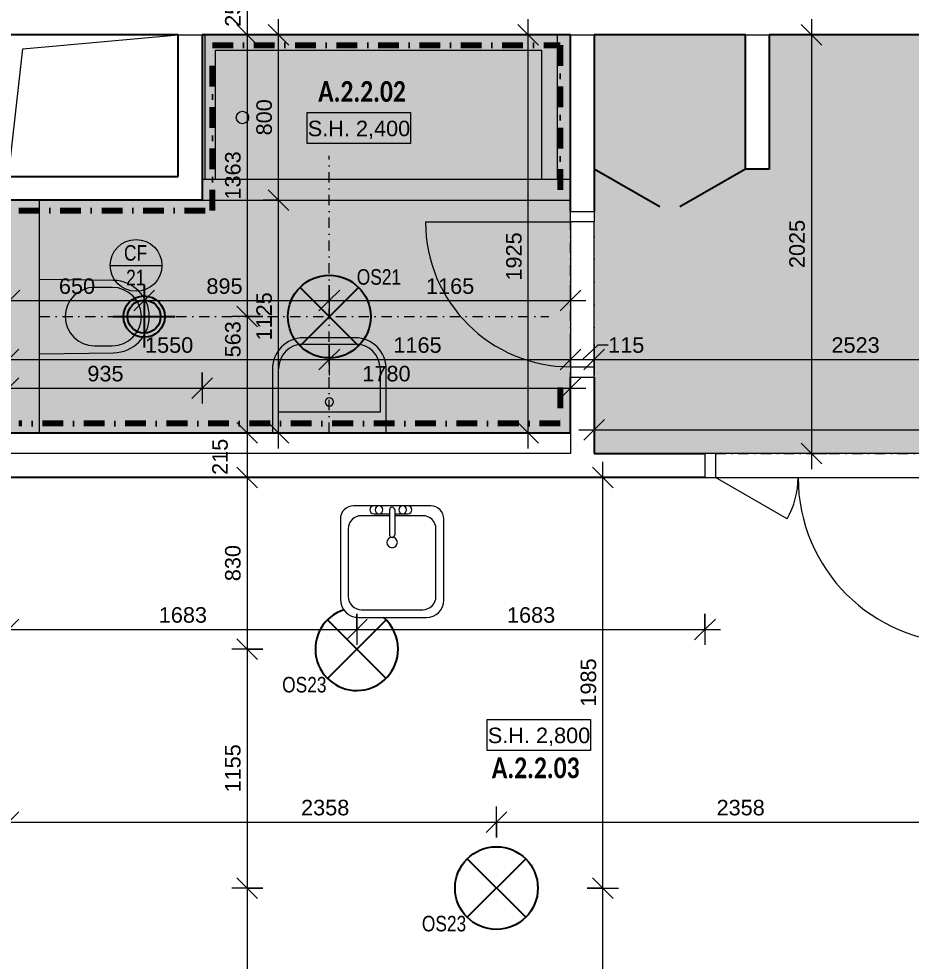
# Model space of a CAD drawing. Header units: millimetres. Extents: x -2015 to 46090, y -3604 to 14301.
# Drawn here: x 150 to 4461, y 2247 to 6802 of the extents above; entities that cross this region are included whole.
import ezdxf

# ---------------------------------------------------------------- set-up
doc = ezdxf.new("R2010")
doc.units = ezdxf.units.MM
for name, pattern in [('ABMV_DashDot_2_2mm-S0_6mm', [110, 50, -30, 0, -30]), ('HA_DashDot_2_2mm-S0_6mm', [110, 50, -30, 0, -30]), ('HA_DashDot_4mm-S1mm', [200, 100, -50, 0, -50])]:
    doc.linetypes.add(name, pattern=pattern)
for name, color, linetype, lineweight in [('-UNDERLAY_A-DETL-____-OTLN', 9, 'Continuous', 25), ('-UNDERLAY_A-GENM-____-OTLN', 9, 'Continuous', 9), ('-UNDERLAY_I-WALL-____-OTLN', 9, 'Continuous', 9), ('-UNDERLAY_P-SANR-FIXT-OTLN', 9, 'Continuous', 9), ('A-____-____-DIMS', 9, 'Continuous', 5), ('A-____-____-DIMS-50', 9, 'Continuous', 5), ('A-AREA-____-IDEN', 9, 'Continuous', 9), ('A-CLNG-____-IDEN', 9, 'Continuous', 9), ('A-CLNG-____-PATT', 9, 'Continuous', 9), ('A-DETL-____-OTLN', 9, 'Continuous', 25), ('A-DETL-GENF-OTLN', 9, 'Continuous', 9), ('A-DOOR-____-MCUT', 9, 'HA_DashDot_2_2mm-S0_6mm', 9), ('A-DOOR-____-OTLN', 9, 'Continuous', 9), ('A-DOOR-FRAM-OTLN', 9, 'Continuous', 9), ('A-GENM-____-OTLN', 9, 'Continuous', 9), ('A-WALL-____-MCUT', 9, 'Continuous', 9), ('E-LITE-EQPM-IDEN', 9, 'Continuous', 9), ('E-LITE-EQPM-OTLN', 9, 'Continuous', 9), ('G-____-____-DIMS', 9, 'Continuous', 5), ('I-WALL-____-MCUT', 9, 'Continuous', 25), ('M-HVAC-CDFF-OTLN', 9, 'Continuous', 9), ('P-SANR-FIXT-OTLN', 9, 'Continuous', 9)]:
    doc.layers.add(name, color=color, linetype=linetype, lineweight=lineweight)
doc.styles.add('Arial_1', font='arial.ttf', dxfattribs={"height": 75})
doc.styles.add('Arial_2', font='arial.ttf', dxfattribs={"width": 0.8, "height": 75})
doc.styles.add('Calibri_B', font='calibrib.ttf', dxfattribs={"width": 0.8, "height": 100})
doc.dimstyles.new('Inner_Dimensions', dxfattribs={"dimscale": 304.8, "dimtxt": 76.519455, "dimasz": 0.328084, "dimexe": 0.246063, "dimexo": 0.0625, "dimgap": 0.032808, "dimtad": 1, "dimdec": 0, "dimzin": 0, "dimdsep": 46, "dimtxsty": 'Arial_1', "dimblk1": 'OBLIQUE', "dimblk2": 'OBLIQUE', "dimsah": 1, "dimcen": 0.09, "dimdle": 0.246063, "dimazin": 0, "dimtfac": 1, "dimtdec": 4, "dimtix": 1, "dimtmove": 0, "dimatfit": 3, "dimfxl": 0.246063, "dimfxlon": 1, "dimtvp": 1, "dimtolj": 1, "dimtzin": 0, "dimlwd": 9, "dimlwe": 9, "dimarcsym": 2})
doc.dimstyles.new('Inner_Dimensions_1', dxfattribs={"dimscale": 304.8, "dimtxt": 76.519455, "dimasz": 0.328084, "dimexe": 0.246063, "dimexo": 0.0625, "dimgap": 0.032808, "dimtad": 1, "dimdec": 0, "dimzin": 0, "dimdsep": 46, "dimtxsty": 'Arial_1', "dimblk1": 'OBLIQUE', "dimblk2": 'OBLIQUE', "dimsah": 1, "dimcen": 0.09, "dimdle": 0.246063, "dimazin": 0, "dimtfac": 1, "dimtdec": 4, "dimtix": 1, "dimtmove": 2, "dimatfit": 3, "dimfxl": 0.246063, "dimfxlon": 1, "dimtvp": 1, "dimtolj": 1, "dimtzin": 0, "dimlwd": 9, "dimlwe": 9, "dimarcsym": 2})
doc.dimstyles.new('Inner_Dimensions_2', dxfattribs={"dimscale": 304.8, "dimtxt": 76.519455, "dimasz": 0.328084, "dimexe": 0.246063, "dimexo": 0.0625, "dimgap": 0.032808, "dimtad": 1, "dimdec": 0, "dimzin": 0, "dimdsep": 46, "dimtxsty": 'Arial_1', "dimblk1": 'OBLIQUE', "dimblk2": 'OBLIQUE', "dimsah": 1, "dimcen": 0.09, "dimdle": 0.246063, "dimazin": 0, "dimtfac": 1, "dimtdec": 4, "dimtix": 1, "dimtmove": 1, "dimatfit": 3, "dimfxl": 0.246063, "dimfxlon": 1, "dimtvp": 1, "dimtolj": 1, "dimtzin": 0, "dimlwd": 9, "dimlwe": 9, "dimarcsym": 2})

# ---------------------------------------------------------------- blocks, each defined once
blk = doc.blocks.new('ABMV_WashBasin_Generic - 550x460-V2-DSP_2NP-A')
at = {"layer": '-UNDERLAY_P-SANR-FIXT-OTLN', "color": 254}
for p, q in [((250, 510), (0, 510)), ((0, 480), (250, 480)), ((-150, 360), (-150, 50)), ((-120, 150), (-120, 360)), ((370, 360), (370, 150)), ((400, 50), (400, 360)), ((370, 150), (-120, 150)), ((-150, 50), (400, 50))]:
    blk.add_line(p, q, dxfattribs=at)
for centre, radius, start, end in [((0, 360), 150, 90, 180), ((250, 360), 150, 360, 90), ((0, 360), 120, 90, 180), ((250, 360), 120, 360, 90), ((125, 200), 20, 90, 270), ((125, 200), 20, 270, 90)]:
    blk.add_arc(centre, radius, start, end, dxfattribs=at)
blk = doc.blocks.new('ABMV_Toilet_WallHung - Default-1481197-DSP_2NP-A')
at = {"layer": '-UNDERLAY_A-GENM-____-OTLN'}
for p, q in [((-50, 432.3), (-54.6, 75)), ((-16.3, 426.2), (-16.3, 340.3)), ((266.3, 340.3), (266.3, 426.2)), ((304.6, 75), (300, 432.3))]:
    blk.add_line(p, q, dxfattribs=at)
for centre, radius, start, end in [((125, 430.1), 175, 0.7323, 179.2677), ((125, 426.2), 141.3, 0, 180), ((125, 340.3), 141.3, 180, 360)]:
    blk.add_arc(centre, radius, start, end, dxfattribs=at)
blk = doc.blocks.new('ABMV_Bathtub_Generic - 800x1700-1419995-DSP_2NP-A')
at = {"layer": '-UNDERLAY_P-SANR-FIXT-OTLN', "color": 254}
for p, q in [((0, 0), (0, 1700)), ((0, 1700), (700, 1700)), ((0, 1700), (700, 1700)), ((0, 1700), (0, 0)), ((75, 50), (75, 1625)), ((75, 1625), (700, 1625)), ((75, 1625), (700, 1625)), ((75, 50), (75, 1625)), ((700, 50), (75, 50)), ((700, 50), (75, 50)), ((700, 0), (0, 0)), ((700, 0), (0, 0))]:
    blk.add_line(p, q, dxfattribs=at)
blk.add_circle((400, 180), 30, dxfattribs=at)
blk = doc.blocks.new('HA_DR_Single_Swing_Solid - In_BJ_700x2100-2215784-DSP_2NP-A')
at = {"layer": 'A-DOOR-____-MCUT'}
for p, q in [((-350, 57.5), (350, 57.5)), ((-350, -57.5), (350, -57.5))]:
    blk.add_line(p, q, dxfattribs=at)
at = {"layer": 'A-DOOR-____-OTLN', "lineweight": 5}
blk.add_line((350, 757.5), (350, 57.5), dxfattribs=at)
blk.add_arc((350, 57.5), 700, 90, 180, dxfattribs=at)
at = {"layer": 'A-DOOR-FRAM-OTLN'}
for p, q in [((-400, 57.5), (-400, -57.5)), ((-350, 57.5), (-400, 57.5)), ((-350, 57.5), (-350, -57.5)), ((350, 57.5), (-350, 57.5)), ((350, -57.5), (350, 57.5)), ((350, 57.5), (400, 57.5)), ((400, 57.5), (400, -57.5)), ((-400, -57.5), (-350, -57.5)), ((-350, -57.5), (350, -57.5)), ((400, -57.5), (350, -57.5))]:
    blk.add_line(p, q, dxfattribs=at)
blk = doc.blocks.new('HA_DR_Double_Swing_Solid - In_BJ_1200x2100_800-2099675-DSP_2NP-A')
at = {"layer": 'A-DOOR-____-MCUT'}
for p, q in [((-600, 57.5), (600, 57.5)), ((-600, -57.5), (600, -57.5))]:
    blk.add_line(p, q, dxfattribs=at)
at = {"layer": 'A-DOOR-____-OTLN', "lineweight": 5}
for p, q in [((-253.6, -257.5), (-600, -57.5)), ((600, -857.5), (600, -57.5))]:
    blk.add_line(p, q, dxfattribs=at)
for centre, radius, start, end in [((-600, -57.5), 400, 330, 0), ((600, -57.5), 800, 180, 270)]:
    blk.add_arc(centre, radius, start, end, dxfattribs=at)
at = {"layer": 'A-DOOR-FRAM-OTLN'}
for p, q in [((-600, 57.5), (-650, 57.5)), ((-650, 57.5), (-650, -57.5)), ((600, 57.5), (-600, 57.5)), ((-600, 57.5), (-600, -57.5)), ((600, -57.5), (600, 57.5)), ((600, 57.5), (650, 57.5)), ((650, 57.5), (650, -57.5)), ((-650, -57.5), (-600, -57.5)), ((-600, -57.5), (600, -57.5)), ((650, -57.5), (600, -57.5))]:
    blk.add_line(p, q, dxfattribs=at)
blk = doc.blocks.new('HA_GM_Shaft_Rectangle - Default-2065164-DSP_2NP-A')
at = {"layer": 'A-DETL-GENF-OTLN'}
for p, q in [((68.5, -68.5), (820, 0)), ((0, -685), (68.5, -68.5))]:
    blk.add_line(p, q, dxfattribs=at)
at = {"layer": 'A-GENM-____-OTLN'}
for p, q in [((0, -685), (0, 0)), ((0, 0), (820, 0)), ((820, 0), (820, -685)), ((820, -685), (0, -685))]:
    blk.add_line(p, q, dxfattribs=at)
blk = doc.blocks.new('Skříňka se dřezem_ pravoúhlá - 500 x 440mm-1435733-DSP_2NP-A')
at = {"layer": 'P-SANR-FIXT-OTLN', "color": 8}
for p, q in [((202.2, 180.1), (-170.8, 180.1)), ((202.2, 180.1), (-170.8, 180.1)), ((91.9, 180.1), (-73.2, 180.1)), ((-73.2, 142), (3, 142)), ((3, 160.7), (3, 40.4)), ((28.4, 160.7), (28.4, 40.4)), ((28.4, 142), (91.9, 142)), ((-234.3, 116.6), (-234.3, -271)), ((-234.3, 116.6), (-234.3, -271)), ((3, 132.5), (-132.7, 132.5)), ((164.1, 132.5), (28.4, 132.5)), ((265.7, -275.5), (265.7, 116.6)), ((265.7, -275.5), (265.7, 116.6)), ((-196.2, 69), (-196.2, -258.3)), ((227.6, -258.3), (227.6, 69)), ((-145.4, -359.9), (181.3, -359.9)), ((-145.4, -359.9), (181.3, -359.9)), ((-132.7, -321.8), (164.1, -321.8))]:
    blk.add_line(p, q, dxfattribs=at)
for centre, radius, start, end in [((-170.8, 116.6), 63.5, 90, 180), ((-170.8, 116.6), 63.5, 90, 180), ((-73.2, 161.1), 19, 90, 270), ((-47.8, 161.1), 19, 360, 180), ((-47.8, 161.1), 19, 180, 0), ((15.7, 160.7), 12.7, 360, 180), ((66.5, 161.1), 19, 360, 180), ((66.5, 161.1), 19, 180, 360), ((91.9, 161.1), 19, 270, 90), ((202.2, 116.6), 63.5, 360, 90), ((202.2, 116.6), 63.5, 360, 90), ((-132.7, 69), 63.5, 90, 180), ((164.1, 69), 63.5, 0, 90), ((15.7, 3.2), 25.4, 360, 180), ((15.7, 3.2), 25.4, 180, 0), ((15.7, 40.4), 12.7, 180, 0), ((-145.4, -271), 88.9, 180, 270), ((-145.4, -271), 88.9, 180, 270), ((-132.7, -258.3), 63.5, 180, 270), ((164.1, -258.3), 63.5, 270, 0), ((181.3, -275.5), 84.4, 270, 0), ((181.3, -275.5), 84.4, 270, 0)]:
    blk.add_arc(centre, radius, start, end, dxfattribs=at)
blk = doc.blocks.new('HA_LF_GenericSymbol - OS23_pokoj-1621429-DSP_2NP-A')
at = {"layer": 'E-LITE-EQPM-OTLN', "color": 11, "lineweight": 25}
for p, q in [((141.4, 141.4), (-141.4, -141.4)), ((-141.4, 141.4), (141.4, -141.4))]:
    blk.add_line(p, q, dxfattribs=at)
for start, end in [(107.8341, 360), (360, 49.8598)]:
    blk.add_arc((0, 0), 200, start, end, dxfattribs=at)
blk = doc.blocks.new('HA_LF_GenericSymbol - OS21_KOUPELNY-2042398-DSP_2NP-A')
at = {"layer": 'E-LITE-EQPM-OTLN', "color": 11, "lineweight": 25}
for p, q in [((141.4, 141.4), (-141.4, -141.4)), ((-141.4, 141.4), (141.4, -141.4))]:
    blk.add_line(p, q, dxfattribs=at)
blk.add_circle((0, 0), 200, dxfattribs=at)
blk = doc.blocks.new('HA_LF_GenericSymbol - OS23_pokoj-V3-DSP_2NP-A')
at = {"layer": 'E-LITE-EQPM-OTLN', "color": 11, "lineweight": 25}
for p, q in [((141.4, 141.4), (-141.4, -141.4)), ((-141.4, 141.4), (141.4, -141.4))]:
    blk.add_line(p, q, dxfattribs=at)
blk.add_circle((0, 0), 200, dxfattribs=at)
blk = doc.blocks.new('HA_GM_Tiling_LineBased - Generic Tiles-2138655-DSP_2NP-A')
at = {"layer": 'A-GENM-____-OTLN', "linetype": 'HA_DashDot_4mm-S1mm', "lineweight": 80}
blk.add_line((50, -50), (225, -50), dxfattribs=at)
blk = doc.blocks.new('HA_GM_Tiling_LineBased - Generic Tiles-1740413-DSP_2NP-A')
at = {"layer": 'A-GENM-____-OTLN', "linetype": 'HA_DashDot_4mm-S1mm', "lineweight": 80}
blk.add_line((50, -50), (2665, -50), dxfattribs=at)
blk = doc.blocks.new('HA_GM_Tiling_LineBased - Generic Tiles-1741198-DSP_2NP-A')
at = {"layer": 'A-GENM-____-OTLN', "linetype": 'HA_DashDot_4mm-S1mm', "lineweight": 80}
blk.add_line((50, -50), (985, -50), dxfattribs=at)
blk = doc.blocks.new('HA_GM_Tiling_LineBased - Generic Tiles-1741282-DSP_2NP-A')
at = {"layer": 'A-GENM-____-OTLN', "linetype": 'HA_DashDot_4mm-S1mm', "lineweight": 80}
blk.add_line((-50, -50), (750, -50), dxfattribs=at)
blk = doc.blocks.new('HA_GM_Tiling_LineBased - Generic Tiles-1741283-DSP_2NP-A')
at = {"layer": 'A-GENM-____-OTLN', "linetype": 'HA_DashDot_4mm-S1mm', "lineweight": 80}
blk.add_line((50, -50), (1730, -50), dxfattribs=at)
blk = doc.blocks.new('HA_GM_Tiling_LineBased - Generic Tiles-1741284-DSP_2NP-A')
at = {"layer": 'A-GENM-____-OTLN', "linetype": 'HA_DashDot_4mm-S1mm', "lineweight": 80}
blk.add_line((50, -50), (805, -50), dxfattribs=at)
blk = doc.blocks.new('HA_VZT_GenericSymbol - Default-2029965-DSP_2NP-A')
at = {"layer": 'M-HVAC-CDFF-OTLN', "color": 92, "lineweight": 25}
for p, q in [((0, 150), (0, -150)), ((-150, 0), (150, 0))]:
    blk.add_line(p, q, dxfattribs=at)
for radius in [100, 80]:
    blk.add_circle((0, 0), radius, dxfattribs=at)
blk = doc.blocks.new('DIMBLOCK1-DSP_2NP-A')
at = {"layer": 'A-____-____-DIMS-50', "lineweight": 9}
for p, q in [((100, 5230.1), (100, 5080.1)), ((100, 5155.1), (100, 5230.1)), ((100, 5155.1), (150, 5205.1)), ((1650, 5230.1), (1650, 5080.1)), ((1650, 5155.1), (1650, 5230.1)), ((1650, 5155.1), (1700, 5205.1)), ((25, 5155.1), (1650, 5155.1)), ((100, 5155.1), (50, 5105.1)), ((1650, 5155.1), (1600, 5105.1))]:
    blk.add_line(p, q, dxfattribs=at)
at = {"layer": 'A-____-____-DIMS-50', "color": 0, "lineweight": 9, "insert": (759.6, 5262.5), "char_height": 75, "width": 276.883, "attachment_point": 1, "line_spacing_factor": 0.941778, "style": 'Arial_1'}
blk.add_mtext('1550', dxfattribs=at)
blk = doc.blocks.new('_Oblique')
at = {"color": 0, "linetype": 'ByBlock', "lineweight": -2}
blk.add_line((-0.5, -0.5), (0.5, 0.5), dxfattribs=at)
blk = doc.blocks.new('DIMBLOCK2-DSP_2NP-A')
at = {"layer": 'A-____-____-DIMS-50', "lineweight": 9}
for p, q in [((1650, 5230.1), (1650, 5080.1)), ((1650, 5155.1), (1650, 5230.1)), ((1650, 5155.1), (1700, 5205.1)), ((2815, 5230.1), (2815, 5080.1)), ((2815, 5155.1), (2815, 5230.1)), ((2815, 5155.1), (2865, 5205.1)), ((1650, 5155.1), (1600, 5105.1)), ((1650, 5155.1), (2815, 5155.1)), ((2815, 5155.1), (2765, 5105.1))]:
    blk.add_line(p, q, dxfattribs=at)
at = {"layer": 'A-____-____-DIMS-50', "color": 0, "lineweight": 9, "insert": (1959.5, 5262.5), "char_height": 75, "width": 276.883, "attachment_point": 1, "line_spacing_factor": 0.941778, "style": 'Arial_1'}
blk.add_mtext('1165', dxfattribs=at)
blk = doc.blocks.new('DIMBLOCK3-DSP_2NP-A')
at = {"layer": 'A-____-____-DIMS-50', "lineweight": 9}
for p, q in [((2815, 5230.1), (2815, 5080.1)), ((2815, 5155.1), (2815, 5230.1)), ((2815, 5155.1), (2865, 5205.1)), ((2947, 5224), (2872.5, 5155.1)), ((2930, 5230.1), (2930, 5080.1)), ((2930, 5155.1), (2930, 5230.1)), ((2930, 5155.1), (2980, 5205.1)), ((2997, 5224), (2947, 5224)), ((2815, 5155.1), (2765, 5105.1)), ((2815, 5155.1), (2930, 5155.1)), ((2930, 5155.1), (2880, 5105.1))]:
    blk.add_line(p, q, dxfattribs=at)
at = {"layer": 'A-____-____-DIMS-50', "color": 0, "lineweight": 9, "insert": (2997, 5262.5), "char_height": 75, "width": 207.662, "attachment_point": 1, "line_spacing_factor": 0.941778, "style": 'Arial_1'}
blk.add_mtext('115', dxfattribs=at)
blk = doc.blocks.new('DIMBLOCK4-DSP_2NP-A')
at = {"layer": 'A-____-____-DIMS-50', "lineweight": 9}
for p, q in [((2930, 5230.1), (2930, 5080.1)), ((2930, 5155.1), (2930, 5230.1)), ((2930, 5155.1), (2980, 5205.1)), ((5452.5, 5230.1), (5452.5, 5080.1)), ((5452.5, 5155.1), (5452.5, 5230.1)), ((5452.5, 5155.1), (5502.5, 5205.1)), ((2930, 5155.1), (2880, 5105.1)), ((2930, 5155.1), (5452.5, 5155.1)), ((5452.5, 5155.1), (5402.5, 5105.1))]:
    blk.add_line(p, q, dxfattribs=at)
at = {"layer": 'A-____-____-DIMS-50', "color": 0, "lineweight": 9, "insert": (4075.9, 5262.5), "char_height": 75, "width": 276.883, "attachment_point": 1, "line_spacing_factor": 0.941778, "style": 'Arial_1'}
blk.add_mtext('2523', dxfattribs=at)
blk = doc.blocks.new('DIMBLOCK17-DSP_2NP-A')
at = {"layer": 'A-____-____-DIMS-50', "lineweight": 9}
for p, q in [((1253.4, 6975), (1203.4, 7025)), ((1328.4, 6975), (1178.4, 6975)), ((1253.4, 6975), (1253.4, 6725)), ((1253.4, 6975), (1303.4, 6925)), ((1253.4, 6975), (1328.4, 6975)), ((1253.4, 6725), (1203.4, 6775)), ((1328.4, 6725), (1178.4, 6725)), ((1253.4, 6725), (1303.4, 6675)), ((1253.4, 6725), (1328.4, 6725))]:
    blk.add_line(p, q, dxfattribs=at)
at = {"layer": 'A-____-____-DIMS-50', "color": 0, "lineweight": 9, "insert": (1146.1, 6763.5), "char_height": 75, "width": 207.662, "attachment_point": 1, "rotation": 90, "line_spacing_factor": 0.941778, "style": 'Arial_1'}
blk.add_mtext('250', dxfattribs=at)
blk = doc.blocks.new('DIMBLOCK18-DSP_2NP-A')
at = {"layer": 'A-____-____-DIMS-50', "lineweight": 9}
for p, q in [((1253.4, 6725), (1203.4, 6775)), ((1328.4, 6725), (1178.4, 6725)), ((1253.4, 6725), (1253.4, 5362.5)), ((1253.4, 6725), (1303.4, 6675)), ((1253.4, 6725), (1328.4, 6725)), ((1253.4, 5362.5), (1203.4, 5412.5)), ((1328.4, 5362.5), (1178.4, 5362.5)), ((1253.4, 5362.5), (1303.4, 5312.5)), ((1253.4, 5362.5), (1328.4, 5362.5))]:
    blk.add_line(p, q, dxfattribs=at)
at = {"layer": 'A-____-____-DIMS-50', "color": 0, "lineweight": 9, "insert": (1146.1, 5928.4), "char_height": 75, "width": 276.883, "attachment_point": 1, "rotation": 90, "line_spacing_factor": 0.941778, "style": 'Arial_1'}
blk.add_mtext('1363', dxfattribs=at)
blk = doc.blocks.new('DIMBLOCK19-DSP_2NP-A')
at = {"layer": 'A-____-____-DIMS-50', "lineweight": 9}
for p, q in [((1253.4, 5362.5), (1203.4, 5412.5)), ((1328.4, 5362.5), (1178.4, 5362.5)), ((1253.4, 5362.5), (1253.4, 4800)), ((1253.4, 5362.5), (1303.4, 5312.5)), ((1253.4, 5362.5), (1328.4, 5362.5)), ((1253.4, 4800), (1203.4, 4850)), ((1328.4, 4800), (1178.4, 4800)), ((1253.4, 4800), (1303.4, 4750)), ((1253.4, 4800), (1328.4, 4800))]:
    blk.add_line(p, q, dxfattribs=at)
at = {"layer": 'A-____-____-DIMS-50', "color": 0, "lineweight": 9, "insert": (1146.1, 5165.6), "char_height": 75, "width": 207.662, "attachment_point": 1, "rotation": 90, "line_spacing_factor": 0.941778, "style": 'Arial_1'}
blk.add_mtext('563', dxfattribs=at)
blk = doc.blocks.new('DIMBLOCK20-DSP_2NP-A')
at = {"layer": 'A-____-____-DIMS-50', "lineweight": 9}
for p, q in [((1253.4, 4800), (1203.4, 4850)), ((1328.4, 4800), (1178.4, 4800)), ((1253.4, 4800), (1253.4, 4585)), ((1253.4, 4800), (1303.4, 4750)), ((1253.4, 4800), (1328.4, 4800)), ((1253.4, 4585), (1203.4, 4635)), ((1328.4, 4585), (1178.4, 4585)), ((1253.4, 4585), (1303.4, 4535)), ((1253.4, 4585), (1328.4, 4585))]:
    blk.add_line(p, q, dxfattribs=at)
at = {"layer": 'A-____-____-DIMS-50', "color": 0, "lineweight": 9, "insert": (1084.1, 4597.2), "char_height": 75, "width": 207.662, "attachment_point": 1, "rotation": 90, "line_spacing_factor": 0.941778, "style": 'Arial_1'}
blk.add_mtext('215', dxfattribs=at)
blk = doc.blocks.new('DIMBLOCK21-DSP_2NP-A')
at = {"layer": 'A-____-____-DIMS-50', "lineweight": 9}
for p, q in [((1253.4, 4585), (1203.4, 4635)), ((1328.4, 4585), (1178.4, 4585)), ((1253.4, 4585), (1253.4, 3755)), ((1253.4, 4585), (1303.4, 4535)), ((1253.4, 4585), (1328.4, 4585)), ((1253.4, 3755), (1203.4, 3805)), ((1328.4, 3755), (1178.4, 3755)), ((1253.4, 3755), (1303.4, 3705)), ((1253.4, 3755), (1328.4, 3755))]:
    blk.add_line(p, q, dxfattribs=at)
at = {"layer": 'A-____-____-DIMS-50', "color": 0, "lineweight": 9, "insert": (1146.1, 4083.5), "char_height": 75, "width": 207.662, "attachment_point": 1, "rotation": 90, "line_spacing_factor": 0.941778, "style": 'Arial_1'}
blk.add_mtext('830', dxfattribs=at)
blk = doc.blocks.new('DIMBLOCK22-DSP_2NP-A')
at = {"layer": 'A-____-____-DIMS-50', "lineweight": 9}
for p, q in [((1253.4, 3755), (1203.4, 3805)), ((1328.4, 3755), (1178.4, 3755)), ((1253.4, 3755), (1253.4, 2600)), ((1253.4, 3755), (1303.4, 3705)), ((1253.4, 3755), (1328.4, 3755)), ((1253.4, 2600), (1203.4, 2650)), ((1328.4, 2600), (1178.4, 2600)), ((1253.4, 2600), (1303.4, 2550)), ((1253.4, 2600), (1328.4, 2600))]:
    blk.add_line(p, q, dxfattribs=at)
at = {"layer": 'A-____-____-DIMS-50', "color": 0, "lineweight": 9, "insert": (1146.1, 3062.1), "char_height": 75, "width": 276.883, "attachment_point": 1, "rotation": 90, "line_spacing_factor": 0.941778, "style": 'Arial_1'}
blk.add_mtext('1155', dxfattribs=at)
blk = doc.blocks.new('DIMBLOCK23-DSP_2NP-A')
at = {"layer": 'A-____-____-DIMS-50', "lineweight": 9}
for p, q in [((1253.4, 2600), (1203.4, 2650)), ((1328.4, 2600), (1178.4, 2600)), ((1253.4, 2600), (1253.4, 775)), ((1253.4, 2600), (1303.4, 2550)), ((1253.4, 2600), (1328.4, 2600)), ((1253.4, 850), (1203.4, 900)), ((1328.4, 850), (1178.4, 850)), ((1253.4, 850), (1303.4, 800)), ((1253.4, 850), (1328.4, 850))]:
    blk.add_line(p, q, dxfattribs=at)
at = {"layer": 'A-____-____-DIMS-50', "color": 0, "lineweight": 9, "insert": (1034.6, 1609.6), "char_height": 75, "width": 276.883, "attachment_point": 1, "rotation": 90, "line_spacing_factor": 0.941778, "style": 'Arial_1'}
blk.add_mtext('1750', dxfattribs=at)
blk = doc.blocks.new('DIMBLOCK58-DSP_2NP-A')
at = {"layer": 'A-____-____-DIMS-50', "lineweight": 9}
for p, q in [((100, 2994.1), (100, 2844.1)), ((100, 2919.1), (100, 2994.1)), ((100, 2919.1), (150, 2969.1)), ((2457.5, 2844.1), (2457.5, 2994.1)), ((2457.5, 2919.1), (2507.5, 2969.1)), ((25, 2919.1), (2457.5, 2919.1)), ((100, 2919.1), (50, 2869.1)), ((2457.5, 2919.1), (2407.5, 2869.1)), ((2457.5, 2919.1), (2457.5, 2844.1))]:
    blk.add_line(p, q, dxfattribs=at)
at = {"layer": 'A-____-____-DIMS-50', "color": 0, "lineweight": 9, "insert": (1513.4, 3026.5), "char_height": 75, "width": 276.883, "attachment_point": 1, "line_spacing_factor": 0.941778, "style": 'Arial_1'}
blk.add_mtext('2358', dxfattribs=at)
blk = doc.blocks.new('DIMBLOCK59-DSP_2NP-A')
at = {"layer": 'A-____-____-DIMS-50', "lineweight": 9}
for p, q in [((2457.5, 2844.1), (2457.5, 2994.1)), ((2457.5, 2919.1), (2507.5, 2969.1)), ((4815, 2994.1), (4815, 2844.1)), ((4815, 2919.1), (4815, 2994.1)), ((4815, 2919.1), (4865, 2969.1)), ((2457.5, 2919.1), (2407.5, 2869.1)), ((2457.5, 2919.1), (4815, 2919.1)), ((2457.5, 2919.1), (2457.5, 2844.1)), ((4815, 2919.1), (4765, 2869.1))]:
    blk.add_line(p, q, dxfattribs=at)
at = {"layer": 'A-____-____-DIMS-50', "color": 0, "lineweight": 9, "insert": (3520.9, 3026.5), "char_height": 75, "width": 276.883, "attachment_point": 1, "line_spacing_factor": 0.941778, "style": 'Arial_1'}
blk.add_mtext('2358', dxfattribs=at)
blk = doc.blocks.new('Spot Elevations - Generic-448778-DSP_2NP-A')
at = {"layer": 'G-____-____-DIMS', "lineweight": 9}
for p, q in [((-5, 0), (-5, 3)), ((-5, 3), (5, 3)), ((5, 3), (5, 0)), ((5, 0), (-5, 0))]:
    blk.add_line(p, q, dxfattribs=at)
blk = doc.blocks.new('HA_Tag_Ceiling - Group _ Type Mark-1591810-DSP_2NP-A')
at = {"layer": 'A-CLNG-____-IDEN'}
blk.add_line((-2.5, 0), (2.5, 0), dxfattribs=at)
blk.add_circle((0, 0), 2.5, dxfattribs=at)
blk = doc.blocks.new('DIMBLOCK132-DSP_2NP-A')
at = {"layer": 'A-____-____-DIMS-50', "lineweight": 9}
for p, q in [((100, 3925.4), (100, 3775.4)), ((100, 3850.4), (100, 3925.4)), ((1782.5, 3925.4), (1782.5, 3775.4)), ((1782.5, 3850.4), (1782.5, 3925.4)), ((100, 3850.4), (150, 3900.4)), ((1782.5, 3850.4), (1832.5, 3900.4)), ((25, 3850.4), (1782.5, 3850.4)), ((100, 3850.4), (50, 3800.4)), ((1782.5, 3850.4), (1732.5, 3800.4))]:
    blk.add_line(p, q, dxfattribs=at)
at = {"layer": 'A-____-____-DIMS-50', "color": 0, "lineweight": 9, "insert": (825.9, 3957.8), "char_height": 75, "width": 276.883, "attachment_point": 1, "line_spacing_factor": 0.941778, "style": 'Arial_1'}
blk.add_mtext('1683', dxfattribs=at)
blk = doc.blocks.new('DIMBLOCK133-DSP_2NP-A')
at = {"layer": 'A-____-____-DIMS-50', "lineweight": 9}
for p, q in [((1782.5, 3925.4), (1782.5, 3775.4)), ((1782.5, 3850.4), (1782.5, 3925.4)), ((3465, 3925.4), (3465, 3775.4)), ((3465, 3850.4), (3465, 3925.4)), ((1782.5, 3850.4), (1832.5, 3900.4)), ((3465, 3850.4), (3515, 3900.4)), ((1782.5, 3850.4), (1732.5, 3800.4)), ((1782.5, 3850.4), (3540, 3850.4)), ((3465, 3850.4), (3415, 3800.4))]:
    blk.add_line(p, q, dxfattribs=at)
at = {"layer": 'A-____-____-DIMS-50', "color": 0, "lineweight": 9, "insert": (2508.4, 3957.8), "char_height": 75, "width": 276.883, "attachment_point": 1, "line_spacing_factor": 0.941778, "style": 'Arial_1'}
blk.add_mtext('1683', dxfattribs=at)
blk = doc.blocks.new('DIMBLOCK134-DSP_2NP-A')
at = {"layer": 'A-____-____-DIMS-50', "lineweight": 9}
for p, q in [((105, 5515), (105, 5365)), ((105, 5440), (105, 5515)), ((755, 5515), (755, 5365)), ((755, 5440), (755, 5515)), ((105, 5440), (155, 5490)), ((755, 5440), (805, 5490)), ((30, 5440), (755, 5440)), ((105, 5440), (55, 5390)), ((755, 5440), (705, 5390))]:
    blk.add_line(p, q, dxfattribs=at)
at = {"layer": 'A-____-____-DIMS-50', "color": 0, "lineweight": 9, "insert": (343.5, 5547.4), "char_height": 75, "width": 207.662, "attachment_point": 1, "line_spacing_factor": 0.941778, "style": 'Arial_1'}
blk.add_mtext('650', dxfattribs=at)
blk = doc.blocks.new('DIMBLOCK135-DSP_2NP-A')
at = {"layer": 'A-____-____-DIMS-50', "lineweight": 9}
for p, q in [((755, 5515), (755, 5365)), ((755, 5440), (755, 5515)), ((1650, 5515), (1650, 5365)), ((1650, 5440), (1650, 5515)), ((755, 5440), (805, 5490)), ((1650, 5440), (1700, 5490)), ((755, 5440), (705, 5390)), ((755, 5440), (1650, 5440)), ((1650, 5440), (1600, 5390))]:
    blk.add_line(p, q, dxfattribs=at)
at = {"layer": 'A-____-____-DIMS-50', "color": 0, "lineweight": 9, "insert": (1056.2, 5547.4), "char_height": 75, "width": 207.662, "attachment_point": 1, "line_spacing_factor": 0.941778, "style": 'Arial_1'}
blk.add_mtext('895', dxfattribs=at)
blk = doc.blocks.new('DIMBLOCK136-DSP_2NP-A')
at = {"layer": 'A-____-____-DIMS-50', "lineweight": 9}
for p, q in [((1650, 5515), (1650, 5365)), ((1650, 5440), (1650, 5515)), ((2815, 5515), (2815, 5365)), ((2815, 5440), (2815, 5515)), ((1650, 5440), (1700, 5490)), ((2815, 5440), (2865, 5490)), ((1650, 5440), (1600, 5390)), ((1650, 5440), (2890, 5440)), ((2815, 5440), (2765, 5390))]:
    blk.add_line(p, q, dxfattribs=at)
at = {"layer": 'A-____-____-DIMS-50', "color": 0, "lineweight": 9, "insert": (2117.1, 5547.4), "char_height": 75, "width": 276.883, "attachment_point": 1, "line_spacing_factor": 0.941778, "style": 'Arial_1'}
blk.add_mtext('1165', dxfattribs=at)
blk = doc.blocks.new('DIMBLOCK137-DSP_2NP-A')
at = {"layer": 'A-____-____-DIMS-50', "lineweight": 9}
for p, q in [((2971.5, 2600), (2921.5, 2650)), ((2896.5, 2600), (3046.5, 2600)), ((2971.5, 2600), (2896.5, 2600)), ((2971.5, 775), (2971.5, 2600)), ((2971.5, 2600), (3021.5, 2550)), ((2971.5, 850), (2921.5, 900)), ((2896.5, 850), (3046.5, 850)), ((2971.5, 850), (2896.5, 850)), ((2971.5, 850), (3021.5, 800))]:
    blk.add_line(p, q, dxfattribs=at)
at = {"layer": 'A-____-____-DIMS-50', "color": 0, "lineweight": 9, "insert": (2864.1, 1609.6), "char_height": 75, "width": 276.883, "attachment_point": 1, "rotation": 90, "line_spacing_factor": 0.941778, "style": 'Arial_1'}
blk.add_mtext('1750', dxfattribs=at)
blk = doc.blocks.new('DIMBLOCK138-DSP_2NP-A')
at = {"layer": 'A-____-____-DIMS-50', "lineweight": 9}
for p, q in [((2971.5, 2600), (2971.5, 4660)), ((2971.5, 4585), (2921.5, 4635)), ((2896.5, 4585), (3046.5, 4585)), ((2971.5, 4585), (2896.5, 4585)), ((2971.5, 4585), (3021.5, 4535)), ((2971.5, 2600), (2921.5, 2650)), ((2896.5, 2600), (3046.5, 2600)), ((2971.5, 2600), (2896.5, 2600)), ((2971.5, 2600), (3021.5, 2550))]:
    blk.add_line(p, q, dxfattribs=at)
at = {"layer": 'A-____-____-DIMS-50', "color": 0, "lineweight": 9, "insert": (2864.1, 3477.1), "char_height": 75, "width": 276.883, "attachment_point": 1, "rotation": 90, "line_spacing_factor": 0.941778, "style": 'Arial_1'}
blk.add_mtext('1985', dxfattribs=at)
blk = doc.blocks.new('DIMBLOCK156-DSP_2NP-A')
at = {"layer": 'A-____-____-DIMS-50', "lineweight": 9}
for p, q in [((100, 5092.1), (100, 4942.1)), ((100, 5017.1), (100, 5092.1)), ((100, 5017.1), (150, 5067.1)), ((1035, 5092.1), (1035, 4942.1)), ((1035, 5017.1), (1035, 5092.1)), ((1035, 5017.1), (1085, 5067.1)), ((25, 5017.1), (1035, 5017.1)), ((100, 5017.1), (50, 4967.1)), ((1035, 5017.1), (985, 4967.1))]:
    blk.add_line(p, q, dxfattribs=at)
at = {"layer": 'A-____-____-DIMS-50', "color": 0, "lineweight": 9, "insert": (481, 5124.5), "char_height": 75, "width": 207.662, "attachment_point": 1, "line_spacing_factor": 0.941778, "style": 'Arial_1'}
blk.add_mtext('935', dxfattribs=at)
blk = doc.blocks.new('DIMBLOCK157-DSP_2NP-A')
at = {"layer": 'A-____-____-DIMS-50', "lineweight": 9}
for p, q in [((1035, 5092.1), (1035, 4942.1)), ((1035, 5017.1), (1035, 5092.1)), ((1035, 5017.1), (1085, 5067.1)), ((2815, 5092.1), (2815, 4942.1)), ((2815, 5017.1), (2815, 5092.1)), ((2815, 5017.1), (2865, 5067.1)), ((1035, 5017.1), (985, 4967.1)), ((1035, 5017.1), (2890, 5017.1)), ((2815, 5017.1), (2765, 4967.1))]:
    blk.add_line(p, q, dxfattribs=at)
at = {"layer": 'A-____-____-DIMS-50', "color": 0, "lineweight": 9, "insert": (1809.6, 5124.5), "char_height": 75, "width": 276.883, "attachment_point": 1, "line_spacing_factor": 0.941778, "style": 'Arial_1'}
blk.add_mtext('1780', dxfattribs=at)
blk = doc.blocks.new('DIMBLOCK158-DSP_2NP-A')
at = {"layer": 'A-____-____-DIMS-50', "lineweight": 9}
for p, q in [((2611.4, 4725), (2611.4, 6800)), ((2611.4, 6725), (2561.4, 6775)), ((2536.4, 6725), (2686.4, 6725)), ((2611.4, 6725), (2536.4, 6725)), ((2611.4, 6725), (2661.4, 6675)), ((2611.4, 4800), (2561.4, 4850)), ((2536.4, 4800), (2686.4, 4800)), ((2611.4, 4800), (2536.4, 4800)), ((2611.4, 4800), (2661.4, 4750))]:
    blk.add_line(p, q, dxfattribs=at)
at = {"layer": 'A-____-____-DIMS-50', "color": 0, "lineweight": 9, "insert": (2504, 5536.7), "char_height": 75, "width": 276.883, "attachment_point": 1, "rotation": 90, "line_spacing_factor": 0.941778, "style": 'Arial_1'}
blk.add_mtext('1925', dxfattribs=at)
blk = doc.blocks.new('DIMBLOCK159-DSP_2NP-A')
at = {"layer": 'A-____-____-DIMS-50', "lineweight": 9}
for p, q in [((1404.7, 5925), (1354.7, 5975)), ((1329.7, 5925), (1479.7, 5925)), ((1404.7, 5925), (1329.7, 5925)), ((1404.7, 4725), (1404.7, 5925)), ((1404.7, 5925), (1454.7, 5875)), ((1404.7, 4800), (1354.7, 4850)), ((1329.7, 4800), (1479.7, 4800)), ((1404.7, 4800), (1329.7, 4800)), ((1404.7, 4800), (1454.7, 4750))]:
    blk.add_line(p, q, dxfattribs=at)
at = {"layer": 'A-____-____-DIMS-50', "color": 0, "lineweight": 9, "insert": (1297.3, 5247.1), "char_height": 75, "width": 276.883, "attachment_point": 1, "rotation": 90, "line_spacing_factor": 0.941778, "style": 'Arial_1'}
blk.add_mtext('1125', dxfattribs=at)
blk = doc.blocks.new('DIMBLOCK160-DSP_2NP-A')
at = {"layer": 'A-____-____-DIMS-50', "lineweight": 9}
for p, q in [((1404.7, 5925), (1404.7, 6800)), ((1404.7, 6725), (1354.7, 6775)), ((1329.7, 6725), (1479.7, 6725)), ((1404.7, 6725), (1329.7, 6725)), ((1404.7, 6725), (1454.7, 6675)), ((1404.7, 5925), (1354.7, 5975)), ((1329.7, 5925), (1479.7, 5925)), ((1404.7, 5925), (1329.7, 5925)), ((1404.7, 5925), (1454.7, 5875))]:
    blk.add_line(p, q, dxfattribs=at)
at = {"layer": 'A-____-____-DIMS-50', "color": 0, "lineweight": 9, "insert": (1297.3, 6238.5), "char_height": 75, "width": 207.662, "attachment_point": 1, "rotation": 90, "line_spacing_factor": 0.941778, "style": 'Arial_1'}
blk.add_mtext('800', dxfattribs=at)
blk = doc.blocks.new('DIMBLOCK161-DSP_2NP-A')
at = {"layer": 'A-____-____-DIMS-50', "lineweight": 9}
for p, q in [((2930, 4890.9), (2930, 4740.9)), ((2930, 4815.9), (2930, 4890.9)), ((7975, 4890.9), (7975, 4740.9)), ((7975, 4815.9), (7975, 4890.9)), ((2930, 4815.9), (2980, 4865.9)), ((7975, 4815.9), (8025, 4865.9)), ((2855, 4815.9), (8050, 4815.9)), ((2930, 4815.9), (2880, 4765.9)), ((7975, 4815.9), (7925, 4765.9))]:
    blk.add_line(p, q, dxfattribs=at)
at = {"layer": 'A-____-____-DIMS-50', "color": 0, "lineweight": 9, "insert": (5337.1, 4923.2), "char_height": 75, "width": 276.883, "attachment_point": 1, "line_spacing_factor": 0.941778, "style": 'Arial_1'}
blk.add_mtext('5045', dxfattribs=at)
blk = doc.blocks.new('DIMBLOCK162-DSP_2NP-A')
at = {"layer": 'A-____-____-DIMS-50', "lineweight": 9}
for p, q in [((3979.5, 6800), (3979.5, 4625)), ((3979.5, 6725), (3929.5, 6775)), ((4054.5, 6725), (3904.5, 6725)), ((3979.5, 6725), (4029.5, 6675)), ((3979.5, 6725), (4054.5, 6725)), ((3979.5, 4700), (3929.5, 4750)), ((4054.5, 4700), (3904.5, 4700)), ((3979.5, 4700), (4029.5, 4650)), ((3979.5, 4700), (4054.5, 4700))]:
    blk.add_line(p, q, dxfattribs=at)
at = {"layer": 'A-____-____-DIMS-50', "color": 0, "lineweight": 9, "insert": (3872.2, 5597.1), "char_height": 75, "width": 276.883, "attachment_point": 1, "rotation": 90, "line_spacing_factor": 0.941778, "style": 'Arial_1'}
blk.add_mtext('2025', dxfattribs=at)

msp = doc.modelspace()

# ---------------------------------------------------------------- hatches: boundary and pattern name
at = {"layer": 'A-CLNG-____-PATT', "lineweight": 5}
msp.add_hatch(color=256, dxfattribs=at).paths.add_polyline_path([(2815, 4800), (2815, 6725), (1035, 6725), (1035, 5925), (100, 5925), (100, 4800), (2006.7, 4800)])
h = msp.add_hatch(color=256, dxfattribs=at)
h.paths.add_polyline_path([(7975, 4700), (7975, 6725), (6575, 6725), (6575, 6075), (6460, 6075), (6460, 6725), (3775, 6725), (3775, 6075), (3660, 6075), (3660, 6725), (2930, 6725), (2930, 4700), (7967.3, 4700)])
h.paths.add_polyline_path([(5935.1, 5367.5), (5929.9, 5368.2), (5925.1, 5370.2), (5921, 5373.4), (5917.8, 5377.5), (5915.8, 5382.3), (5915.1, 5387.5), (5915.8, 5392.7), (5917.8, 5397.5), (5921, 5401.6), (5925.1, 5404.8), (5929.9, 5406.8), (5935.1, 5407.5), (5940.3, 5406.8), (5945.1, 5404.8), (5949.2, 5401.6), (5952.4, 5397.5), (5954.4, 5392.7), (5955.1, 5387.5), (5954.4, 5382.3), (5952.4, 5377.5), (5949.2, 5373.4), (5945.1, 5370.2), (5940.3, 5368.2)])

# ---------------------------------------------------------------- linework, layer by layer
at = {"layer": '-UNDERLAY_A-DETL-____-OTLN'}
for p, q in [((3246.1, 5892.5), (2930, 6075)), ((3660, 6075), (3343.9, 5892.5))]:
    msp.add_line(p, q, dxfattribs=at)
at = {"layer": '-UNDERLAY_I-WALL-____-OTLN'}
for p, q in [((2815, 6025), (1035, 6025)), ((250, 4800), (250, 5925)), ((1035, 5925), (2815, 5925))]:
    msp.add_line(p, q, dxfattribs=at)
at = {"layer": 'A-DETL-____-OTLN', "linetype": 'ABMV_DashDot_2_2mm-S0_6mm', "lineweight": 5}
for p, q in [((1650, 4800), (1650, 6140)), ((250, 5362.5), (2710, 5362.5))]:
    msp.add_line(p, q, dxfattribs=at)
at = {"layer": 'A-WALL-____-MCUT'}
for p, q in [((920, 6725), (1035, 6725)), ((2815, 6725), (2930, 6725)), ((3660, 6725), (3775, 6725)), ((2815, 4800), (2815, 4700)), ((2815, 4700), (100, 4700))]:
    msp.add_line(p, q, dxfattribs=at)
at = {"layer": 'I-WALL-____-MCUT'}
for p, q in [((920, 6725), (100, 6725)), ((920, 6040), (920, 6725)), ((2815, 6725), (1035, 6725)), ((1035, 6725), (1035, 5925)), ((2815, 5870), (2815, 6725)), ((3660, 6725), (2930, 6725)), ((2930, 6725), (2930, 5870)), ((3660, 6075), (3660, 6725)), ((6460, 6725), (3775, 6725)), ((3775, 6725), (3775, 6075)), ((3775, 6075), (3660, 6075)), ((100, 6040), (920, 6040)), ((1035, 5925), (100, 5925)), ((2815, 4800), (2815, 5070)), ((2930, 5070), (2930, 4700)), ((100, 4800), (2815, 4800)), ((2930, 4700), (3465, 4700)), ((3465, 4585), (100, 4585))]:
    msp.add_line(p, q, dxfattribs=at)

# ---------------------------------------------------------------- block references
at = {"layer": '-UNDERLAY_P-SANR-FIXT-OTLN', "color": 254, "rotation": 270.0000000000001}
msp.add_blockref('ABMV_Bathtub_Generic - 800x1700-1419995-DSP_2NP-A', (1050, 6725), dxfattribs=at)
at = {"layer": '-UNDERLAY_P-SANR-FIXT-OTLN', "color": 253, "rotation": 269.9999999999998}
msp.add_blockref('ABMV_Toilet_WallHung - Default-1481197-DSP_2NP-A', (175, 5487.5), dxfattribs=at)
at = {"layer": '-UNDERLAY_P-SANR-FIXT-OTLN', "color": 254}
msp.add_blockref('ABMV_WashBasin_Generic - 550x460-V2-DSP_2NP-A', (1525, 4750), dxfattribs=at)
at = {"layer": 'A-CLNG-____-IDEN', "xscale": 49.99999999999998, "yscale": 49.99999999999998, "zscale": 49.99999999999998}
msp.add_blockref('HA_Tag_Ceiling - Group _ Type Mark-1591810-DSP_2NP-A', (716.2, 5609.9), dxfattribs=at)
at = {"layer": 'A-DOOR-____-OTLN', "rotation": 89.9999999999998}
msp.add_blockref('HA_DR_Single_Swing_Solid - In_BJ_700x2100-2215784-DSP_2NP-A', (2872.5, 5470), dxfattribs=at)
at = {"layer": 'A-DOOR-____-OTLN'}
msp.add_blockref('HA_DR_Double_Swing_Solid - In_BJ_1200x2100_800-2099675-DSP_2NP-A', (4115, 4642.5), dxfattribs=at)
at = {"layer": 'A-GENM-____-OTLN', "lineweight": 5}
msp.add_blockref('HA_GM_Shaft_Rectangle - Default-2065164-DSP_2NP-A', (100, 6725), dxfattribs=at)
at = {"layer": 'A-GENM-____-OTLN', "linetype": 'HA_DashDot_4mm-S1mm', "lineweight": 80}
for name, p, rotation in [('HA_GM_Tiling_LineBased - Generic Tiles-1741282-DSP_2NP-A', (1035, 5925), 89.99999999999991), ('HA_GM_Tiling_LineBased - Generic Tiles-1741284-DSP_2NP-A', (2815, 6725), 269.9999999999999), ('HA_GM_Tiling_LineBased - Generic Tiles-2138655-DSP_2NP-A', (2815, 5070), 269.9999999999999), ('HA_GM_Tiling_LineBased - Generic Tiles-1740413-DSP_2NP-A', (2815, 4795), 180)]:
    msp.add_blockref(name, p, dxfattribs=dict(at, rotation=rotation))
for name, p in [('HA_GM_Tiling_LineBased - Generic Tiles-1741283-DSP_2NP-A', (1035, 6725)), ('HA_GM_Tiling_LineBased - Generic Tiles-1741198-DSP_2NP-A', (100, 5925))]:
    msp.add_blockref(name, p, dxfattribs=at)
at = {"layer": 'E-LITE-EQPM-OTLN', "color": 11, "lineweight": 25}
for name, p in [('HA_LF_GenericSymbol - OS21_KOUPELNY-2042398-DSP_2NP-A', (1650, 5362.5)), ('HA_LF_GenericSymbol - OS23_pokoj-1621429-DSP_2NP-A', (1782.5, 3755)), ('HA_LF_GenericSymbol - OS23_pokoj-V3-DSP_2NP-A', (2457.5, 2600))]:
    msp.add_blockref(name, p, dxfattribs=at)
at = {"layer": 'G-____-____-DIMS', "lineweight": 9, "xscale": 49.99999999999998, "yscale": 49.99999999999998, "zscale": 49.99999999999998}
for p in [(1792.6, 6198.6), (2662.4, 3264.7)]:
    msp.add_blockref('Spot Elevations - Generic-448778-DSP_2NP-A', p, dxfattribs=at)
at = {"layer": 'M-HVAC-CDFF-OTLN', "color": 92, "lineweight": 25}
msp.add_blockref('HA_VZT_GenericSymbol - Default-2029965-DSP_2NP-A', (755, 5362.5), dxfattribs=at)
at = {"layer": 'P-SANR-FIXT-OTLN', "color": 8}
msp.add_blockref('Skříňka se dřezem_ pravoúhlá - 500 x 440mm-1435733-DSP_2NP-A', (1937.7, 4267.5), dxfattribs=at)

# ---------------------------------------------------------------- texts
at = {"layer": 'A-AREA-____-IDEN', "lineweight": 5, "char_height": 100, "width": 525.907, "attachment_point": 1, "style": 'Calibri_B'}
for s, insert in [('A.2.2.02', (1596, 6501)), ('A.2.2.03', (2435.2, 3231.2))]:
    msp.add_mtext(s, dxfattribs=dict(at, insert=insert))
at = {"layer": 'A-CLNG-____-IDEN', "lineweight": 5, "char_height": 75, "attachment_point": 1, "style": 'Arial_2'}
for s, insert, width in [('CF', (657.8, 5708.1), 137.89), ('21', (668.4, 5589), 115.443)]:
    msp.add_mtext(s, dxfattribs=dict(at, insert=insert, width=width))
at = {"layer": 'E-LITE-EQPM-IDEN', "lineweight": 5, "char_height": 75, "width": 262.953, "attachment_point": 1, "style": 'Arial_2'}
for s, insert in [('OS21', (1782.5, 5591.8)), ('OS23', (1422.1, 3620.6)), ('OS23', (2097.1, 2465.6))]:
    msp.add_mtext(s, dxfattribs=dict(at, insert=insert))
at = {"layer": 'G-____-____-DIMS', "lineweight": 9, "char_height": 75, "width": 592.246, "attachment_point": 1, "line_spacing_factor": 0.941778, "style": 'Arial_1'}
for s, insert in [('S.H. 2,400', (1545.8, 6309.5)), ('S.H. 2,800', (2415.6, 3375.6))]:
    msp.add_mtext(s, dxfattribs=dict(at, insert=insert))

# ---------------------------------------------------------------- dimensions: what is measured, and where the dimension line sits
at = {"layer": 'A-____-____-DIMS', "lineweight": 9}
for base, p1, p2, override, picture, middle in [((1253.4, 6725), (1328.4, 6975), (1328.4, 6725), {"dimpost": '<>', "dimfxl": 250}, 'DIMBLOCK17-DSP_2NP-A', (1205.2, 6850)), ((1404.7, 6725), (1329.7, 5925), (1329.7, 6725), {"dimpost": '<>', "dimfxl": 800}, 'DIMBLOCK160-DSP_2NP-A', (1356.4, 6325)), ((3979.5, 4700), (4054.5, 6725), (4054.5, 4700), {"dimpost": '<>', "dimfxl": 2025}, 'DIMBLOCK162-DSP_2NP-A', (3931.2, 5712.5)), ((1253.4458499, 5362.5), (1328.4458499, 6725), (1328.4458499, 5362.5), {"dimpost": '<>', "dimfxl": 1362.5}, 'DIMBLOCK18-DSP_2NP-A', (1205.1272958, 6043.75)), ((1404.7, 5925), (1329.7, 4800), (1329.7, 5925), {"dimpost": '<>', "dimfxl": 1125}, 'DIMBLOCK159-DSP_2NP-A', (1356.4, 5362.5)), ((2971.5, 4585), (2896.5, 2600), (2896.5, 4585), {"dimpost": '<>', "dimfxl": 1985}, 'DIMBLOCK138-DSP_2NP-A', (2923.2, 3592.5)), ((1253.4, 3755), (1328.4, 4585), (1328.4, 3755), {"dimpost": '<>', "dimfxl": 830}, 'DIMBLOCK21-DSP_2NP-A', (1205.1, 4170)), ((1253.4, 2600), (1328.4, 3755), (1328.4, 2600), {"dimpost": '<>', "dimfxl": 1155}, 'DIMBLOCK22-DSP_2NP-A', (1205.2, 3177.5)), ((2971.5, 2600), (2896.5, 850), (2896.5, 2600), {"dimpost": '<>', "dimfxl": 1750}, 'DIMBLOCK137-DSP_2NP-A', (2923.2, 1725))]:
    dim = msp.add_linear_dim(base=base, p1=p1, p2=p2, angle=90, dimstyle='Inner_Dimensions', override=override, dxfattribs=at)
    dim.commit()
    dim.dimension.update_dxf_attribs({"geometry": picture, "text_midpoint": middle})
for base, p1, p2, override, picture, middle in [((2611.4, 6725), (2536.4, 4800), (2536.4, 6725), {"dimpost": '<>', "dimfxl": 1925}, 'DIMBLOCK158-DSP_2NP-A', (2554, 5675.2)), ((1253.4458499, 4800), (1328.4458499, 5362.5), (1328.4458499, 4800), {"dimpost": '<>', "dimfxl": 562.5}, 'DIMBLOCK19-DSP_2NP-A', (1196.0786246, 5269.4555771)), ((1253.4, 4585), (1328.4, 4800), (1328.4, 4585), {"dimpost": '<>', "dimfxl": 215}, 'DIMBLOCK20-DSP_2NP-A', (1134.1, 4701)), ((1253.4, 850), (1328.4, 2600), (1328.4, 850), {"dimpost": '<>', "dimfxl": 1750}, 'DIMBLOCK23-DSP_2NP-A', (1084.6, 1748.1))]:
    dim = msp.add_linear_dim(base=base, p1=p1, p2=p2, angle=90, dimstyle='Inner_Dimensions_1', override=override, dxfattribs=at)
    dim.commit()
    dim.dimension.update_dxf_attribs({"geometry": picture, "text_midpoint": middle, "dimtype": 160, "text_rotation": 90})
for base, p1, p2, override, picture, middle in [((755, 5440), (105, 5515), (755, 5515), {"dimpost": '<>', "dimfxl": 650}, 'DIMBLOCK134-DSP_2NP-A', (430, 5488.3)), ((2815, 5440), (1650, 5515), (2815, 5515), {"dimpost": '<>', "dimfxl": 1165}, 'DIMBLOCK136-DSP_2NP-A', (2232.5, 5488.3)), ((1650, 5155.1), (100, 5230.1), (1650, 5230.1), {"dimpost": '<>', "dimfxl": 1550}, 'DIMBLOCK1-DSP_2NP-A', (875, 5203.4)), ((5452.4999999, 5155.1134287), (2929.9999998, 5230.1134287), (5452.4999999, 5230.1134287), {"dimpost": '<>', "dimfxl": 2522.5}, 'DIMBLOCK4-DSP_2NP-A', (4191.2499998, 5203.4319828)), ((1035, 5017.1), (100, 5092.1), (1035, 5092.1), {"dimpost": '<>', "dimfxl": 935}, 'DIMBLOCK156-DSP_2NP-A', (567.5, 5065.4)), ((2815, 5017.1), (1035, 5092.1), (2815, 5092.1), {"dimpost": '<>', "dimfxl": 1780}, 'DIMBLOCK157-DSP_2NP-A', (1925, 5065.4)), ((7975, 4815.9), (2930, 4890.9), (7975, 4890.9), {"dimpost": '<>', "dimfxl": 5045}, 'DIMBLOCK161-DSP_2NP-A', (5452.5, 4864.2)), ((1782.5, 3850.443508), (100, 3925.443508), (1782.5, 3925.443508), {"dimpost": '<>', "dimfxl": 1682.5}, 'DIMBLOCK132-DSP_2NP-A', (941.25, 3898.7620621)), ((3465, 3850.443508), (1782.5, 3925.443508), (3465, 3925.443508), {"dimpost": '<>', "dimfxl": 1682.5}, 'DIMBLOCK133-DSP_2NP-A', (2623.75, 3898.7620621)), ((4815, 2919.111794), (2457.5, 2844.111794), (4815, 2994.111794), {"dimpost": '<>', "dimfxl": 2362.267184}, 'DIMBLOCK59-DSP_2NP-A', (3636.25, 2967.4303481))]:
    dim = msp.add_linear_dim(base=base, p1=p1, p2=p2, dimstyle='Inner_Dimensions', override=override, dxfattribs=at)
    dim.commit()
    dim.dimension.update_dxf_attribs({"geometry": picture, "text_midpoint": middle})
for base, p1, p2, dimstyle, override, picture, middle in [((1650, 5440), (755, 5515), (1650, 5515), 'Inner_Dimensions_1', {"dimpost": '<>', "dimfxl": 895}, 'DIMBLOCK135-DSP_2NP-A', (1160, 5497.4)), ((2815, 5155.1), (1650, 5230.1), (2815, 5230.1), 'Inner_Dimensions_1', {"dimpost": '<>', "dimfxl": 1165}, 'DIMBLOCK2-DSP_2NP-A', (2098, 5212.5)), ((2930, 5155.1), (2815, 5230.1), (2930, 5230.1), 'Inner_Dimensions_2', {"dimpost": '<>', "dimfxl": 115}, 'DIMBLOCK3-DSP_2NP-A', (3100.8, 5212.5)), ((2457.5, 2919.111794), (100, 2994.111794), (2457.5, 2844.111794), 'Inner_Dimensions_1', {"dimpost": '<>', "dimfxl": 2362.267184}, 'DIMBLOCK58-DSP_2NP-A', (1651.8021025, 2976.4790193))]:
    dim = msp.add_linear_dim(base=base, p1=p1, p2=p2, dimstyle=dimstyle, override=override, dxfattribs=at)
    dim.commit()
    dim.dimension.update_dxf_attribs({"geometry": picture, "text_midpoint": middle, "dimtype": 160})

doc.saveas('drawing.dxf')
